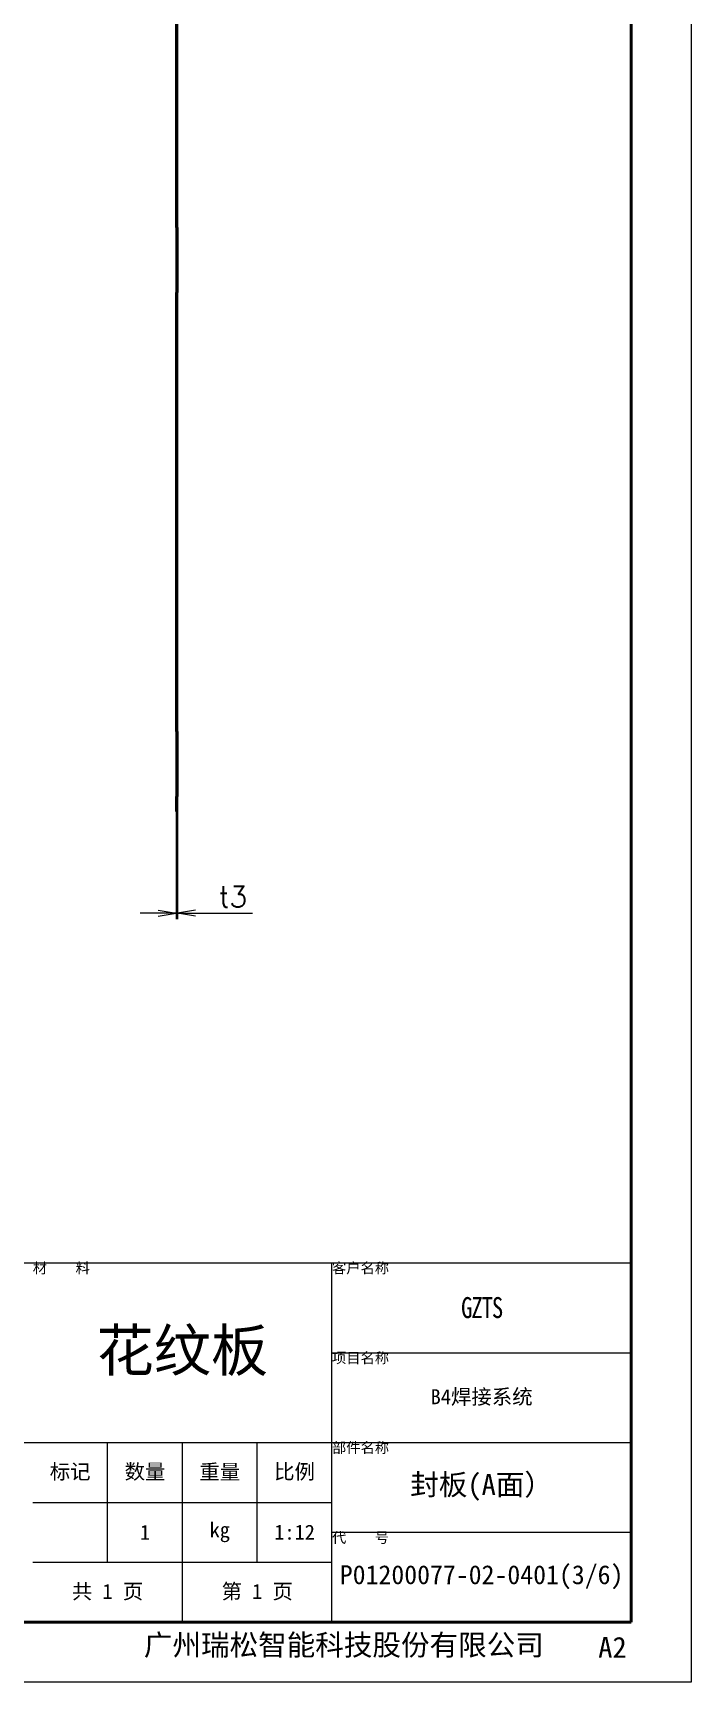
# Model space of a CAD drawing. Header units: millimetres. Extents: x -73083 to 81340, y -6859 to 6812.
# Drawn here: x -33253 to -31933, y -6850 to -3546 of the extents above; entities that cross this region are included whole.
import ezdxf

# ---------------------------------------------------------------- set-up
doc = ezdxf.new("R2010")
doc.units = ezdxf.units.MM
doc.linetypes.add('AM_ISO02W050', pattern=[7.5, 6, -1.5])
doc.linetypes.add('DASHED', pattern=[15, 12, -3])
doc.layers.add('A3', color=7, linetype='Continuous', plot=False)
for name, color, linetype, lineweight in [('AM_HID', 1, 'AM_ISO02W050', 25), ('AM_VIS', 7, 'Continuous', 50), ('SOLID LINE', 7, 'Continuous', 30)]:
    doc.layers.add(name, color=color, linetype=linetype, lineweight=lineweight)
doc.layers.add('title_frame', color=7, linetype='Continuous')
doc.layers.add('word_dim', color=253, linetype='Continuous')
doc.styles.get("Standard").update_dxf_attribs({"font": 'romans.shx', "bigfont": 'bigfont.shx'})
doc.dimstyles.new('STANDARD1-12', dxfattribs={"dimscale": 12, "dimtxt": 3.5, "dimasz": 3, "dimexe": 1, "dimexo": 0, "dimgap": 1, "dimtad": 3, "dimdec": 1, "dimdsep": 46, "dimtxsty": 'Standard', "dimblk1": 'OPEN', "dimblk2": 'OPEN', "dimsah": 1, "dimcen": 0, "dimclrd": 256, "dimclre": 256, "dimclrt": 3, "dimadec": 0, "dimazin": 0, "dimtfac": 1, "dimtdec": 1, "dimtmove": 0, "dimatfit": 3, "dimldrblk": 'OPEN', "dimfxl": 0, "dimtolj": 1, "dimtzin": 0, "dimarcsym": 0})

# ---------------------------------------------------------------- blocks, each defined once
blk = doc.blocks.new('_Open')
at = {"color": 0, "lineweight": -2}
for p, q in [((-1, 0.167), (0, 0)), ((-1, -0.167), (0, 0)), ((0, 0), (-1, 0))]:
    blk.add_line(p, q, dxfattribs=at)
blk = doc.blocks.new('*D885')
at = {"layer": 'DEFPOINTS', "color": 0, "linetype": 'Continuous', "ltscale": 2}
for p in [(-32965.9, -5105.6), (-32962.9, -5105.6), (-32962.9, -5309.6)]:
    blk.add_point(p, dxfattribs=at)
at = {"layer": 'word_dim', "linetype": 'Continuous', "lineweight": -2, "ltscale": 2}
for p, q in [((-32965.9, -5105.6), (-32965.9, -5321.6)), ((-32962.9, -5105.6), (-32962.9, -5321.6)), ((-33001.9, -5309.6), (-33037.9, -5309.6)), ((-32965.9, -5309.6), (-32962.9, -5309.6)), ((-32926.9, -5309.6), (-32812.9, -5309.6))]:
    blk.add_line(p, q, dxfattribs=at)
at = {"layer": 'word_dim', "linetype": 'Continuous', "lineweight": -2, "ltscale": 2, "xscale": 36, "yscale": 36, "zscale": 36}
blk.add_blockref('_Open', (-32965.9, -5309.6), dxfattribs=at)
at = {"layer": 'word_dim', "linetype": 'Continuous', "lineweight": -2, "ltscale": 2, "xscale": 36, "yscale": 36, "zscale": 36, "rotation": 180}
blk.add_blockref('_Open', (-32962.9, -5309.6), dxfattribs=at)
at = {"layer": 'word_dim', "color": 3, "linetype": 'Continuous', "ltscale": 2, "insert": (-32851.9, -5276.6), "char_height": 42, "attachment_point": 5}
blk.add_mtext('\\A1;{\\Fromans,bigfont|c134;t}3', dxfattribs=at)

msp = doc.modelspace()

# ---------------------------------------------------------------- linework, layer by layer
at = {"layer": 'A3', "linetype": 'Continuous'}
msp.add_lwpolyline([(-39061.36138, -1810.23226), (-31933.36138, -1810.23226), (-31933.36138, -6850.23226), (-39061.36138, -6850.23226)], close=True, dxfattribs=at)
at = {"layer": 'AM_HID', "linetype": 'DASHED', "lineweight": 13, "ltscale": 0.075}
for p, q in [((-32965.90256, -3728.38347), (-32962.90256, -3728.38347)), ((-32965.90256, -3735.38347), (-32962.90256, -3735.38347)), ((-32965.90256, -3756.88347), (-32962.90256, -3756.88347)), ((-32965.90281, -4113.38347), (-32962.90281, -4113.38347)), ((-32965.90281, -4120.38347), (-32962.90281, -4120.38347)), ((-32965.90281, -4476.88347), (-32962.90281, -4476.88347)), ((-32965.90281, -4498.38347), (-32962.90281, -4498.38347)), ((-32965.90281, -4505.38347), (-32962.90281, -4505.38347)), ((-32965.90281, -5055.60637), (-32962.90281, -5055.60637))]:
    msp.add_line(p, q, dxfattribs=at)
at = {"layer": 'AM_HID', "linetype": 'DASHED', "lineweight": 13, "ltscale": 0.074927}
for p, q in [((-32965.89963, -3728.38347), (-32962.90256, -3728.38347)), ((-32965.89963, -3735.38347), (-32962.90256, -3735.38347))]:
    msp.add_line(p, q, dxfattribs=at)
at = {"layer": 'AM_HID', "linetype": 'DASHED', "lineweight": 13, "ltscale": 0.074847}
for p, q in [((-32965.89646, -3728.38347), (-32962.90256, -3728.38347)), ((-32965.89646, -3735.38347), (-32962.90256, -3735.38347))]:
    msp.add_line(p, q, dxfattribs=at)
at = {"layer": 'AM_HID', "linetype": 'DASHED', "lineweight": 13, "ltscale": 0.129449}
for p, q in [((-32965.89353, -3728.38347), (-32965.89353, -3733.56145)), ((-32965.89353, -4113.38347), (-32965.89353, -4118.56145)), ((-32965.89353, -4498.38347), (-32965.89353, -4503.56145))]:
    msp.add_line(p, q, dxfattribs=at)
at = {"layer": 'AM_HID', "linetype": 'DASHED', "lineweight": 13, "ltscale": 0.074774}
for p, q in [((-32965.89353, -3728.38347), (-32962.90256, -3728.38347)), ((-32965.89353, -3735.38347), (-32962.90256, -3735.38347))]:
    msp.add_line(p, q, dxfattribs=at)
at = {"layer": 'AM_HID', "linetype": 'DASHED', "lineweight": 13, "ltscale": 0.045551}
for p, q in [((-32965.89353, -3733.56145), (-32965.89353, -3735.38347)), ((-32965.89353, -4118.56145), (-32965.89353, -4120.38347)), ((-32965.89353, -4503.56145), (-32965.89353, -4505.38347))]:
    msp.add_line(p, q, dxfattribs=at)
at = {"layer": 'AM_HID', "linetype": 'DASHED', "lineweight": 13, "ltscale": 0.074768}
for p, q in [((-32965.89353, -4113.38347), (-32962.90281, -4113.38347)), ((-32965.89353, -4120.38347), (-32962.90281, -4120.38347)), ((-32965.89353, -4498.38347), (-32962.90281, -4498.38347)), ((-32965.89353, -4505.38347), (-32962.90281, -4505.38347))]:
    msp.add_line(p, q, dxfattribs=at)
at = {"layer": 'AM_HID', "linetype": 'DASHED', "lineweight": 13, "ltscale": 0.074921}
for p, q in [((-32965.89963, -4498.38347), (-32962.90281, -4498.38347)), ((-32965.89963, -4505.38347), (-32962.90281, -4505.38347))]:
    msp.add_line(p, q, dxfattribs=at)
at = {"layer": 'AM_HID', "linetype": 'DASHED', "lineweight": 13, "ltscale": 0.074841}
for p, q in [((-32965.89646, -4498.38347), (-32962.90281, -4498.38347)), ((-32965.89646, -4505.38347), (-32962.90281, -4505.38347))]:
    msp.add_line(p, q, dxfattribs=at)
at = {"layer": 'AM_VIS', "linetype": 'Continuous'}
for p in [(-32053.36138, -1930.23226), (-38761.36138, -6730.23226)]:
    msp.add_line(p, (-32053.36138, -6730.23226), dxfattribs=at)
at = {"layer": 'AM_VIS', "lineweight": 35}
for p, q in [((-32965.90256, -3935.60222), (-32965.90256, -3270.6049)), ((-32962.90256, -3935.60222), (-32962.90256, -3270.6049)), ((-32965.90256, -3935.60222), (-32965.90281, -4065.60222)), ((-32962.90256, -3935.60222), (-32962.90281, -4065.60222)), ((-32965.90281, -4945.60295), (-32965.90281, -4065.60222)), ((-32962.90281, -4945.60295), (-32962.90281, -4065.60222)), ((-32965.90281, -4945.60295), (-32965.90281, -5075.60295)), ((-32962.90281, -4945.60295), (-32962.90281, -5075.60295)), ((-32965.90281, -5105.60295), (-32965.90281, -5075.60295)), ((-32962.90281, -5105.60295), (-32962.90281, -5075.60295))]:
    msp.add_line(p, q, dxfattribs=at)
at = {"layer": 'AM_VIS', "lineweight": 35, "ltscale": 0.075}
for p, q in [((-32965.90256, -3935.60222), (-32962.90256, -3935.60222)), ((-32965.90281, -4065.60222), (-32962.90281, -4065.60222)), ((-32965.90281, -4945.60295), (-32962.90281, -4945.60295)), ((-32965.90281, -5075.60295), (-32962.90281, -5075.60295)), ((-32962.90281, -5105.60295), (-32965.90281, -5105.60295))]:
    msp.add_line(p, q, dxfattribs=at)
at = {"layer": 'title_frame', "linetype": 'Continuous'}
for p, q in [((-34213.36138, -6010.23226), (-32053.36138, -6010.23226)), ((-32653.36138, -6730.23226), (-32653.36138, -6010.23226)), ((-32053.36138, -6730.23226), (-32053.36138, -6010.23226)), ((-32653.36138, -6190.23226), (-32053.36138, -6190.23226)), ((-34213.36138, -6370.23226), (-32053.36138, -6370.23226)), ((-33103.36138, -6610.23226), (-33103.36138, -6370.23226)), ((-32953.36138, -6730.23226), (-32953.36138, -6370.23226)), ((-32803.36138, -6610.23226), (-32803.36138, -6370.23226)), ((-33253.36138, -6490.23226), (-32653.36138, -6490.23226)), ((-32653.36138, -6550.23226), (-32053.36138, -6550.23226)), ((-33253.36138, -6610.23226), (-32653.36138, -6610.23226)), ((-34213.36138, -6730.23226), (-32053.36138, -6730.23226)), ((-34213.36138, -6730.23226), (-32053.36138, -6730.23226))]:
    msp.add_line(p, q, dxfattribs=at)

# ---------------------------------------------------------------- texts
at = {"layer": 'SOLID LINE', "ltscale": 0.5}
for s, insert, char_height, width, attachment_point in [('{\\fSimHei|b0|i0|c134|p2;\\C3;材    料}', (-33253.36138, -6010.23226), 21, 600, 1), ('\\pt126;{\\fSimHei|b0|i0|c134|p2;\\C3;客户名称}', (-32653.36138, -6010.23226), 21, 600, 1), ('{\\fSimHei|b0|i0|c134|p2;\\W0.8;\\T0.9;\\C3;GZTS}', (-32353.36138, -6100.23226), 42, 600, 5), ('\\pt504;{\\fSimHei|b0|i0|c134|p2;\\C3;花纹板}', (-32953.36138, -6190.23226), 84, 600, 5), ('\\pt126;{\\fSimHei|b0|i0|c134|p2;\\C3;项目名称}', (-32653.36138, -6190.23226), 21, 600, 1), ('{\\fSimHei|b0|i0|c134|p2;\\C3;B4焊接系统}', (-32353.36138, -6280.23226), 30, 600, 5), ('\\pt126;{\\fSimHei|b0|i0|c134|p2;\\C3;部件名称}', (-32653.36138, -6370.23226), 21, 600, 1), ('\\pt180;{\\fSimHei|b0|i0|c134|p2;\\C3;标记}', (-33178.36138, -6430.23226), 30, 150, 5), ('\\pt180;{\\fSimHei|b0|i0|c134|p2;\\C3;数量}', (-33028.36138, -6430.23226), 30, 150, 5), ('\\pt180;{\\fSimHei|b0|i0|c134|p2;\\C3;重量}', (-32878.36138, -6430.23226), 30, 150, 5), ('\\pt180;{\\fSimHei|b0|i0|c134|p2;\\C3;比例}', (-32728.36138, -6430.23226), 30, 150, 5), ('{\\fSimHei|b0|i0|c134|p2;\\C3;封板(A面）}', (-32353.36138, -6460.23226), 42, 600, 5), ('\\pt180;{\\fSimHei|b0|i0|c134|p2;\\C3;1}', (-33028.36138, -6550.23226), 30, 150, 5), ('\\pt180;{\\fSimHei|b0|i0|c134|p2;\\C3;kg}', (-32878.36138, -6550.23226), 30, 150, 5), ('\\pt180;{\\fSimHei|b0|i0|c134|p2;\\C3;1:12}', (-32728.36138, -6550.23226), 30, 150, 5), ('\\pt126;{\\fSimHei|b0|i0|c134|p2;\\C3;代    号}', (-32653.36138, -6550.23226), 21, 600, 1), ('{\\fSimHei|b0|i0|c134|p2;\\C3;P01200077-02-0401(3/6)}', (-32353.36138, -6640.23226), 38, 600, 5), ('\\pt180;{\\fSimHei|b0|i0|c134|p2;\\C3;共 1 页}', (-33103.36138, -6670.23226), 30, 300, 5), ('\\pt180;{\\fSimHei|b0|i0|c134|p2;\\C3;第 1 页}', (-32803.36138, -6670.23226), 30, 300, 5), ('\\pt180;{\\fSimHei|b0|i0|c134|p2;\\C3;广州瑞松智能科技股份有限公司}', (-33030.61305, -6754.90174), 42, 942.7416977, 1), ('\\pt252;{\\fSimHei|b0|i0|c134|p2;\\C3;A2}', (-32119.49494, -6759.72749), 42, 942.7416977, 1)]:
    msp.add_mtext(s, dxfattribs=dict(at, insert=insert, char_height=char_height, width=width, attachment_point=attachment_point))

# ---------------------------------------------------------------- dimensions: what is measured, and where the dimension line sits
at = {"layer": 'word_dim', "linetype": 'Continuous', "ltscale": 2}
dim = msp.add_linear_dim(base=(-32962.90281, -5309.59254), p1=(-32965.90281, -5105.60295), p2=(-32962.90281, -5105.60295), text='{\\Fromans,bigfont|c134;t}<>', dimstyle='STANDARD1-12', dxfattribs=at)
dim.commit()
dim.dimension.update_dxf_attribs({"geometry": '*D885', "text_midpoint": (-32851.90281, -5276.59254)})

doc.saveas('drawing.dxf')
